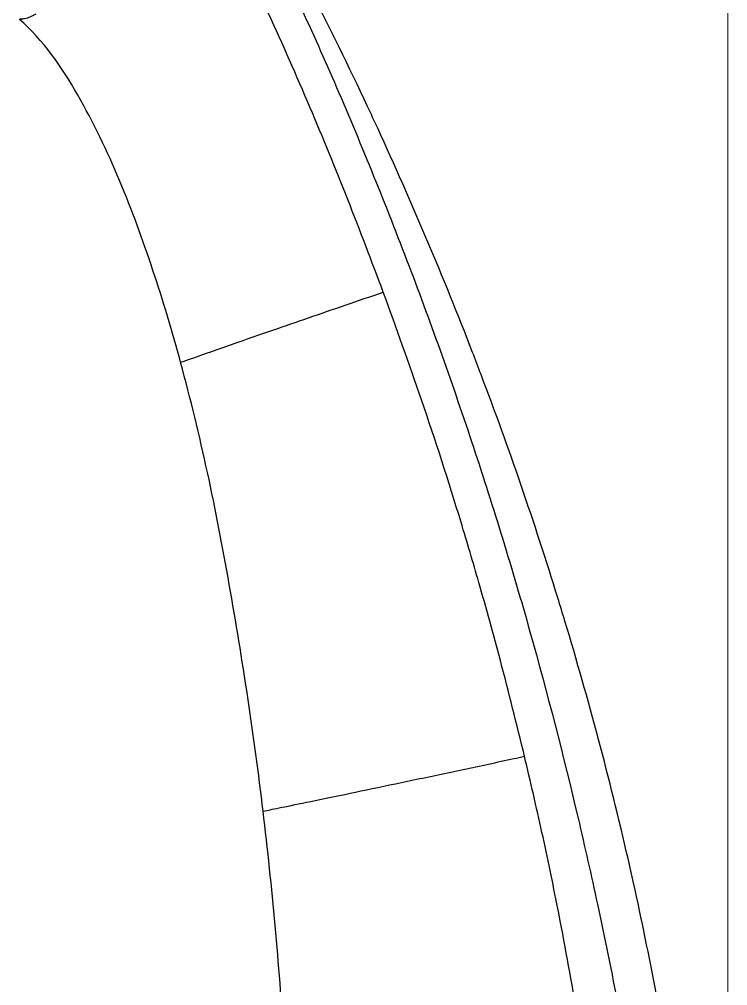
# Model space of a CAD drawing. Extents: x 0 to 1128, y 0 to 827.
# Drawn here: x 764.3 to 816.9, y 427.2 to 498.9 of the extents above; entities that cross this region are included whole.
import ezdxf

# ---------------------------------------------------------------- set-up
doc = ezdxf.new("R2010")
doc.units = 0
doc.header["$LTSCALE"] = 3
doc.header["$MEASUREMENT"] = 0
doc.layers.add('1', color=7, linetype='CONTINUOUS')
doc.layers.add('치수선', color=7, linetype='CONTINUOUS', lineweight=20)

msp = doc.modelspace()

# ---------------------------------------------------------------- linework, layer by layer
at = {"layer": '1', "color": 7, "linetype": 'Continuous'}
for points, knots in [([(815.38, 397.584), (815.33, 398.216), (814.808, 404.532), (814.04, 411.515), (812.248, 423.319), (810.976, 430.055), (808.282, 441.998), (806.404, 449.05), (802.747, 461.025), (800.464, 467.67), (796.014, 479.294), (793.206, 485.926), (789.05, 494.869), (785.993, 501.115), (782.996, 506.723), (781.465, 509.453)], [0, 0, 0, 0, 0.01614, 0.161377, 0.178828, 0.320162, 0.335868, 0.49058, 0.505884, 0.654704, 0.669424, 0.822831, 0.838005, 0.920544, 1, 1, 1, 1]), ([(781.871, 506.786), (782.968, 504.54), (785.051, 500.276), (788.908, 491.602), (793.322, 480.694), (798.119, 467.229), (802.311, 453.543), (805.231, 442.195), (807.324, 432.895), (809.037, 424.454), (811.133, 412.499), (812.144, 403.011), (812.747, 397.347)], [0, 0, 0, 0, 0.065668, 0.124634, 0.249176, 0.374314, 0.499585, 0.624623, 0.681707, 0.749723, 0.85061, 1, 1, 1, 1]), ([(791.333, 478.695), (790.467, 480.99), (788.73, 485.592), (785.89, 492.484), (782.928, 499.238), (780.811, 503.668), (779.787, 505.81)], [0, 0, 0, 0, 0.249552, 0.500319, 0.758347, 1, 1, 1, 1]), ([(765.56, 499.312), (765.427, 499.239), (765.128, 499.074), (764.739, 498.964), (764.411, 498.932), (764.365, 498.93), (764.343, 498.929)], [0, 0, 0, 0, 0.224702, 0.503646, 0.75267, 1, 1, 1, 1]), ([(776.303, 473.485), (775.049, 478.071), (773.604, 482.599), (770.858, 489.149), (769.837, 491.287), (767.49, 495.397), (766.113, 497.393), (764.343, 498.929)], [0, 0, 0, 0, 0.5, 0.5, 0.75, 0.75, 1, 1, 1, 1]), ([(776.303, 473.485), (776.303, 473.485), (778.114, 474.127), (782.338, 475.596), (783.999, 476.17), (787.555, 477.397), (789.448, 478.048), (791.333, 478.695)], [0, 0, 0, 0, 0.5, 0.5, 0.75, 0.75, 1, 1, 1, 1]), ([(801.808, 444.259), (801.223, 446.635), (800.159, 450.953), (798.554, 456.733), (796.647, 463.186), (794.333, 470.383), (792.294, 476.033), (791.333, 478.695)], [0, 0, 0, 0, 0.203819, 0.370502, 0.499679, 0.764329, 1, 1, 1, 1]), ([(782.421, 440.188), (781.743, 445.831), (780.477, 454.243), (778.363, 465.324), (777.043, 470.782), (776.303, 473.485)], [0, 0, 0, 0, 0.5, 0.75, 1, 1, 1, 1]), ([(782.421, 440.188), (782.421, 440.188), (782.779, 440.262), (784.889, 440.696), (788.854, 441.515), (793.545, 442.498), (797.256, 443.283), (800.03, 443.876), (801.547, 444.203), (801.808, 444.259)], [0, 0, 0, 0, 0.138729, 0.277458, 0.554915, 0.693644, 0.832373, 0.971101, 1, 1, 1, 1]), ([(809.324, 391.079), (809.194, 393.305), (808.935, 397.764), (808.395, 404.447), (807.724, 411.128), (806.506, 420.664), (804.936, 429.83), (803.123, 438.63), (802.247, 442.379), (801.808, 444.259)], [0, 0, 0, 0, 0.124417, 0.249115, 0.373897, 0.498907, 0.785205, 0.892323, 1, 1, 1, 1]), ([(785.205, 389.445), (785.195, 392.2), (785.144, 397.74), (784.883, 408.968), (784.089, 423.173), (783.099, 434.545), (782.421, 440.188)], [0, 0, 0, 0, 0.166667, 0.333333, 0.666667, 1, 1, 1, 1])]:
    msp.add_open_spline(points, degree=3, knots=knots, dxfattribs=at)
at = {"layer": '치수선'}
msp.add_line((816.871, 100.855), (816.871, 572.532), dxfattribs=at)

doc.saveas('drawing.dxf')
